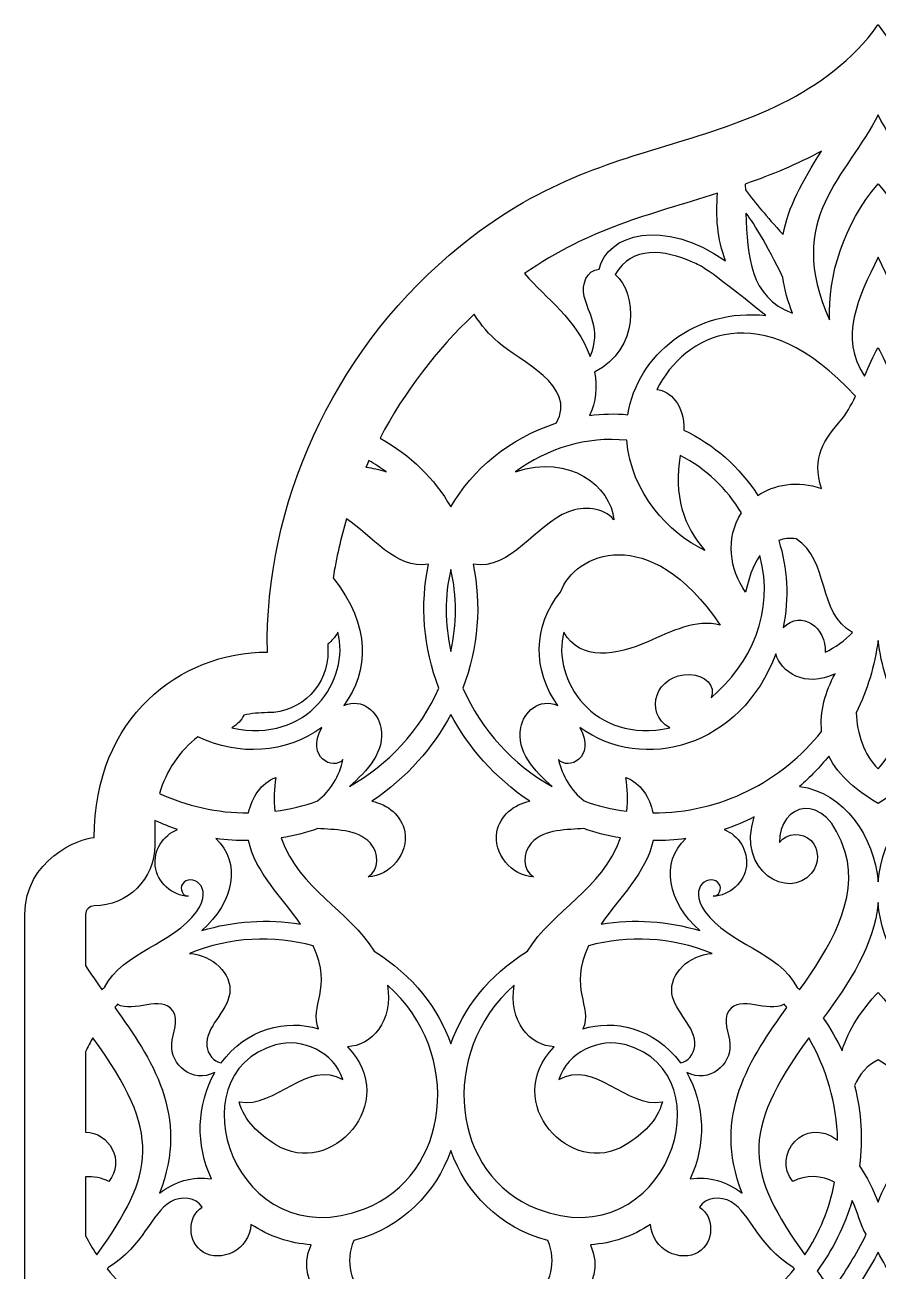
# Model space of a CAD drawing. Header units: millimetres. Extents: x -67 to 67, y -100 to 100.
# Drawn here: x -66.9 to 0.1, y 2.3 to 100.2 of the extents above; entities that cross this region are included whole.
import ezdxf

# ---------------------------------------------------------------- set-up
doc = ezdxf.new("R2010")
doc.units = ezdxf.units.MM
doc.header["$MEASUREMENT"] = 0
doc.layers.add('layer 1', color=7, linetype='Continuous')

msp = doc.modelspace()

# ---------------------------------------------------------------- linework, layer by layer
at = {"layer": 'layer 1', "color": 189}
for points, knots in [([(0.1426, 100.1536), (0.1426, 100.1536), (0.1277, 100.1536), (0.1277, 100.1536), (0.1277, 100.1536), (-3.8153, 94.561), (-10.5843, 92.4631), (-16.0013, 90.8121), (-16.0013, 90.8121), (-21.4341, 89.1575), (-27.136, 87.5577), (-33.5413, 82.0611), (-33.5413, 82.0611), (-42.6536, 74.2474), (-48.0683, 62.4434), (-47.8105, 50.8829), (-47.8105, 50.8829), (-54.6826, 50.8829), (-61.4087, 45.7578), (-61.4087, 36.3068), (-61.4087, 36.3068), (-62.5907, 36.3068), (-66.8514, 34.5384), (-66.8514, 30.2638), (-66.8514, 30.2638), (-66.8514, 30.2638), (-66.8514, 29.5006), (-66.8514, 29.5006), (-66.8514, 29.5006), (-66.8514, 29.5006), (-66.8514, 28.6164), (-66.8514, 28.6164), (-66.8514, 28.6164), (-66.8514, 28.6164), (-66.8514, 27.6152), (-66.8514, 27.6152), (-66.8514, 27.6152), (-66.8514, 27.6152), (-66.8514, 26.5008), (-66.8514, 26.5008), (-66.8514, 26.5008), (-66.8514, 26.5008), (-66.8514, 25.2771), (-66.8514, 25.2771), (-66.8514, 25.2771), (-66.8514, 25.2771), (-66.8514, 23.948), (-66.8514, 23.948), (-66.8514, 23.948), (-66.8514, 23.948), (-66.8514, 22.5174), (-66.8514, 22.5174), (-66.8514, 22.5174), (-66.8514, 22.5174), (-66.8514, 20.9893), (-66.8514, 20.9893), (-66.8514, 20.9893), (-66.8514, 20.9893), (-66.8514, 19.3676), (-66.8514, 19.3676), (-66.8514, 19.3676), (-66.8514, 19.3676), (-66.8514, 17.6561), (-66.8514, 17.6561), (-66.8514, 17.6561), (-66.8514, 17.6561), (-66.8514, 15.8587), (-66.8514, 15.8587), (-66.8514, 15.8587), (-66.8514, 15.8587), (-66.8514, 13.9794), (-66.8514, 13.9794), (-66.8514, 13.9794), (-66.8514, 13.9794), (-66.8514, 12.0221), (-66.8514, 12.0221), (-66.8514, 12.0221), (-66.8514, 12.0221), (-66.8514, 9.9906), (-66.8514, 9.9906), (-66.8514, 9.9906), (-66.8514, 9.9906), (-66.8514, 7.8889), (-66.8514, 7.8889), (-66.8514, 7.8889), (-66.8514, 7.8889), (-66.8514, 5.7208), (-66.8514, 5.7208), (-66.8514, 5.7208), (-66.8514, 5.7208), (-66.8514, 3.4903), (-66.8514, 3.4903), (-66.8514, 3.4903), (-66.8514, 3.4903), (-66.8514, 1.2013), (-66.8514, 1.2013), (-66.8514, 1.2013), (-66.8514, 1.2013), (-66.8514, -3.5366), (-66.8514, -3.5366), (-66.8514, -3.5366), (-66.8514, -3.5366), (-66.8514, -5.9778), (-66.8514, -5.9778), (-66.8514, -5.9778), (-66.8514, -5.9778), (-66.8514, -8.4618), (-66.8514, -8.4618), (-66.8514, -8.4618), (-66.8514, -8.4618), (-66.8514, -10.9849), (-66.8514, -10.9849), (-66.8514, -10.9849), (-66.8514, -10.9849), (-66.8514, -18.749), (-66.8514, -18.749), (-66.8514, -18.749), (-66.8514, -18.749), (-66.8514, -21.3891), (-66.8514, -21.3891), (-66.8514, -21.3891), (-66.8514, -21.3891), (-66.8514, -24.0486), (-66.8514, -24.0486), (-66.8514, -24.0486), (-66.8514, -24.0486), (-66.8514, -26.7237), (-66.8514, -26.7237), (-66.8514, -26.7237), (-66.8514, -26.7237), (-66.8514, -29.4105), (-66.8514, -29.4105), (-66.8514, -29.4105), (-66.8514, -29.4105), (-66.8514, -32.105), (-66.8514, -32.105), (-66.8514, -32.105), (-66.8514, -32.105), (-66.8514, -34.8035), (-66.8514, -34.8035), (-66.8514, -34.8035), (-66.8514, -34.8035), (-66.8514, -37.5019), (-66.8514, -37.5019), (-66.8514, -37.5019), (-66.8514, -37.5019), (-66.8514, -40.1963), (-66.8514, -40.1963), (-66.8514, -40.1963), (-66.8514, -40.1963), (-66.8514, -42.8829), (-66.8514, -42.8829), (-66.8514, -42.8829), (-66.8514, -42.8829), (-66.8514, -45.5578), (-66.8514, -45.5578), (-66.8514, -45.5578), (-66.8514, -45.5578), (-66.8514, -48.217), (-66.8514, -48.217), (-66.8514, -48.217), (-66.8514, -48.217), (-66.8514, -50.8567), (-66.8514, -50.8567), (-66.8514, -50.8567), (-66.8514, -50.8567), (-66.8514, -58.6193), (-66.8514, -58.6193), (-66.8514, -58.6193), (-66.8514, -58.6193), (-66.8514, -61.1418), (-66.8514, -61.1418), (-66.8514, -61.1418), (-66.8514, -61.1418), (-66.8514, -63.6251), (-66.8514, -63.6251), (-66.8514, -63.6251), (-66.8514, -63.6251), (-66.8514, -66.0655), (-66.8514, -66.0655), (-66.8514, -66.0655), (-66.8514, -66.0655), (-66.8514, -70.8017), (-66.8514, -70.8017), (-66.8514, -70.8017), (-66.8514, -70.8017), (-66.8514, -73.0897), (-66.8514, -73.0897), (-66.8514, -73.0897), (-66.8514, -73.0897), (-66.8514, -75.3191), (-66.8514, -75.3191), (-66.8514, -75.3191), (-66.8514, -75.3191), (-66.8514, -77.486), (-66.8514, -77.486), (-66.8514, -77.486), (-66.8514, -77.486), (-66.8514, -79.5866), (-66.8514, -79.5866), (-66.8514, -79.5866), (-66.8514, -79.5866), (-66.8514, -81.6168), (-66.8514, -81.6168), (-66.8514, -81.6168), (-66.8514, -81.6168), (-66.8514, -83.5728), (-66.8514, -83.5728), (-66.8514, -83.5728), (-66.8514, -83.5728), (-66.8514, -85.4508), (-66.8514, -85.4508), (-66.8514, -85.4508), (-66.8514, -85.4508), (-66.8514, -87.2467), (-66.8514, -87.2467), (-66.8514, -87.2467), (-66.8514, -87.2467), (-66.8514, -88.9566), (-66.8514, -88.9566), (-66.8514, -88.9566), (-66.8514, -88.9566), (-66.8514, -90.5768), (-66.8514, -90.5768), (-66.8514, -90.5768), (-66.8514, -90.5768), (-66.8514, -92.1032), (-66.8514, -92.1032), (-66.8514, -92.1032), (-66.8514, -92.1032), (-66.8514, -93.5321), (-66.8514, -93.5321), (-66.8514, -93.5321), (-66.8514, -93.5321), (-66.8514, -94.8593), (-66.8514, -94.8593), (-66.8514, -94.8593), (-66.8514, -94.8593), (-66.8514, -96.0812), (-66.8514, -96.0812), (-66.8514, -96.0812), (-66.8514, -96.0812), (-66.8514, -97.1937), (-66.8514, -97.1937), (-66.8514, -97.1937), (-66.8514, -97.1937), (-66.8514, -98.1929), (-66.8514, -98.1929), (-66.8514, -98.1929), (-66.8514, -98.1929), (-66.8514, -99.075), (-66.8514, -99.075), (-66.8514, -99.075), (-66.8514, -99.075), (-66.8514, -99.8361), (-66.8514, -99.8361), (-66.8514, -99.8361), (-63.454, -99.8361), (63.7402, -99.8361), (67.1209, -99.8361), (67.1209, -99.8361), (67.1209, -99.8361), (67.1213, 14.4922), (67.1213, 14.4922), (67.1213, 14.4922), (67.1213, 14.4922), (67.1213, 16.4454), (67.1213, 16.4454), (67.1213, 16.4454), (67.1213, 16.4454), (67.1213, 18.2929), (67.1213, 18.2929), (67.1213, 18.2929), (67.1213, 18.2929), (67.1213, 20.0292), (67.1213, 20.0292), (67.1213, 20.0292), (67.1213, 20.0292), (67.1213, 21.649), (67.1213, 21.649), (67.1213, 21.649), (67.1213, 21.649), (67.1213, 23.147), (67.1213, 23.147), (67.1213, 23.147), (67.1213, 23.147), (67.1213, 24.5178), (67.1213, 24.5178), (67.1213, 24.5178), (67.1213, 24.5178), (67.1213, 25.7561), (67.1213, 25.7561), (67.1213, 25.7561), (67.1213, 25.7561), (67.1213, 26.8565), (67.1213, 26.8565), (67.1213, 26.8565), (67.1213, 26.8565), (67.1213, 27.8137), (67.1213, 27.8137), (67.1213, 27.8137), (67.1213, 27.8137), (67.1213, 28.6222), (67.1213, 28.6222), (67.1213, 28.6222), (67.1213, 28.6222), (67.1213, 29.2769), (67.1213, 29.2769), (67.1213, 29.2769), (67.1213, 29.2769), (67.1213, 29.7723), (67.1213, 29.7723), (67.1213, 29.7723), (67.1213, 29.7723), (67.1213, 30.103), (67.1213, 30.103), (67.1213, 30.103), (67.1213, 30.103), (67.1213, 30.2638), (67.1213, 30.2638), (67.1213, 30.2638), (67.1213, 34.4851), (63.2629, 36.3157), (61.6786, 36.3157), (61.6786, 36.3157), (61.6786, 45.7327), (54.955, 50.8829), (48.0801, 50.8829), (48.0801, 50.8829), (48.3648, 64.3305), (41.0912, 77.6333), (29.9085, 85.005), (29.9085, 85.005), (19.1884, 92.0728), (6.7563, 90.7716), (0.1426, 100.1536)], [0, 0, 0, 0, 0.0117647, 0.0117647, 0.0117647, 0.0117647, 0.0235294, 0.0235294, 0.0235294, 0.0235294, 0.0352941, 0.0352941, 0.0352941, 0.0352941, 0.0470588, 0.0470588, 0.0470588, 0.0470588, 0.0588235, 0.0588235, 0.0588235, 0.0588235, 0.0705882, 0.0705882, 0.0705882, 0.0705882, 0.0823529, 0.0823529, 0.0823529, 0.0823529, 0.0941176, 0.0941176, 0.0941176, 0.0941176, 0.1058824, 0.1058824, 0.1058824, 0.1058824, 0.1176471, 0.1176471, 0.1176471, 0.1176471, 0.1294118, 0.1294118, 0.1294118, 0.1294118, 0.1411765, 0.1411765, 0.1411765, 0.1411765, 0.1529412, 0.1529412, 0.1529412, 0.1529412, 0.1647059, 0.1647059, 0.1647059, 0.1647059, 0.1764706, 0.1764706, 0.1764706, 0.1764706, 0.1882353, 0.1882353, 0.1882353, 0.1882353, 0.2, 0.2, 0.2, 0.2, 0.2117647, 0.2117647, 0.2117647, 0.2117647, 0.2235294, 0.2235294, 0.2235294, 0.2235294, 0.2352941, 0.2352941, 0.2352941, 0.2352941, 0.2470588, 0.2470588, 0.2470588, 0.2470588, 0.2588235, 0.2588235, 0.2588235, 0.2588235, 0.2705882, 0.2705882, 0.2705882, 0.2705882, 0.2823529, 0.2823529, 0.2823529, 0.2823529, 0.2941176, 0.2941176, 0.2941176, 0.2941176, 0.3058824, 0.3058824, 0.3058824, 0.3058824, 0.3176471, 0.3176471, 0.3176471, 0.3176471, 0.3294118, 0.3294118, 0.3294118, 0.3294118, 0.3411765, 0.3411765, 0.3411765, 0.3411765, 0.3529412, 0.3529412, 0.3529412, 0.3529412, 0.3647059, 0.3647059, 0.3647059, 0.3647059, 0.3764706, 0.3764706, 0.3764706, 0.3764706, 0.3882353, 0.3882353, 0.3882353, 0.3882353, 0.4, 0.4, 0.4, 0.4, 0.4117647, 0.4117647, 0.4117647, 0.4117647, 0.4235294, 0.4235294, 0.4235294, 0.4235294, 0.4352941, 0.4352941, 0.4352941, 0.4352941, 0.4470588, 0.4470588, 0.4470588, 0.4470588, 0.4588235, 0.4588235, 0.4588235, 0.4588235, 0.4705882, 0.4705882, 0.4705882, 0.4705882, 0.4823529, 0.4823529, 0.4823529, 0.4823529, 0.4941176, 0.4941176, 0.4941176, 0.4941176, 0.5058824, 0.5058824, 0.5058824, 0.5058824, 0.5176471, 0.5176471, 0.5176471, 0.5176471, 0.5294118, 0.5294118, 0.5294118, 0.5294118, 0.5411765, 0.5411765, 0.5411765, 0.5411765, 0.5529412, 0.5529412, 0.5529412, 0.5529412, 0.5647059, 0.5647059, 0.5647059, 0.5647059, 0.5764706, 0.5764706, 0.5764706, 0.5764706, 0.5882353, 0.5882353, 0.5882353, 0.5882353, 0.6, 0.6, 0.6, 0.6, 0.6117647, 0.6117647, 0.6117647, 0.6117647, 0.6235294, 0.6235294, 0.6235294, 0.6235294, 0.6352941, 0.6352941, 0.6352941, 0.6352941, 0.6470588, 0.6470588, 0.6470588, 0.6470588, 0.6588235, 0.6588235, 0.6588235, 0.6588235, 0.6705882, 0.6705882, 0.6705882, 0.6705882, 0.6823529, 0.6823529, 0.6823529, 0.6823529, 0.6941176, 0.6941176, 0.6941176, 0.6941176, 0.7058824, 0.7058824, 0.7058824, 0.7058824, 0.7176471, 0.7176471, 0.7176471, 0.7176471, 0.7294118, 0.7294118, 0.7294118, 0.7294118, 0.7411765, 0.7411765, 0.7411765, 0.7411765, 0.7529412, 0.7529412, 0.7529412, 0.7529412, 0.7647059, 0.7647059, 0.7647059, 0.7647059, 0.7764706, 0.7764706, 0.7764706, 0.7764706, 0.7882353, 0.7882353, 0.7882353, 0.7882353, 0.8, 0.8, 0.8, 0.8, 0.8117647, 0.8117647, 0.8117647, 0.8117647, 0.8235294, 0.8235294, 0.8235294, 0.8235294, 0.8352941, 0.8352941, 0.8352941, 0.8352941, 0.8470588, 0.8470588, 0.8470588, 0.8470588, 0.8588235, 0.8588235, 0.8588235, 0.8588235, 0.8705882, 0.8705882, 0.8705882, 0.8705882, 0.8823529, 0.8823529, 0.8823529, 0.8823529, 0.8941176, 0.8941176, 0.8941176, 0.8941176, 0.9058824, 0.9058824, 0.9058824, 0.9058824, 0.9176471, 0.9176471, 0.9176471, 0.9176471, 0.9294118, 0.9294118, 0.9294118, 0.9294118, 0.9411765, 0.9411765, 0.9411765, 0.9411765, 0.9529412, 0.9529412, 0.9529412, 0.9529412, 0.9647059, 0.9647059, 0.9647059, 0.9647059, 0.9764706, 0.9764706, 0.9764706, 0.9764706, 1, 1, 1, 1]), ([(0.1443, 93.1027), (2.5075, 88.289), (7.5939, 84.9676), (3.9522, 76.9885), (3.9522, 76.9885), (4.0996, 80.4295), (2.8631, 84.4667), (0.1443, 87.6639), (0.1443, 87.6639), (-2.5742, 84.4667), (-3.8111, 80.4295), (-3.6636, 76.9885), (-3.6636, 76.9885), (-7.305, 84.9676), (-2.2186, 88.289), (0.1443, 93.1027)], [0, 0, 0, 0, 0.2, 0.2, 0.2, 0.2, 0.4, 0.4, 0.4, 0.4, 0.6, 0.6, 0.6, 0.6, 1, 1, 1, 1]), ([(-4.3067, 90.2363), (-5.7789, 87.8568), (-6.9455, 85.8231), (-7.3029, 83.6803), (-7.3029, 83.6803), (-8.7175, 85.2396), (-9.3846, 86.0242), (-10.2771, 87.2099), (-10.2771, 87.2099), (-10.2789, 87.3591), (-10.28, 87.5069), (-10.2814, 87.6554), (-10.2814, 87.6554), (-8.1894, 88.3867), (-6.2234, 89.1879), (-4.3067, 90.2363)], [0, 0, 0, 0, 0.2, 0.2, 0.2, 0.2, 0.4, 0.4, 0.4, 0.4, 0.6, 0.6, 0.6, 0.6, 1, 1, 1, 1]), ([(-12.4636, 86.9297), (-12.5988, 85.1133), (-12.5025, 83.3607), (-11.8322, 81.6208), (-11.8322, 81.6208), (-16.7051, 85.041), (-21.1674, 83.7156), (-21.7541, 80.9569), (-21.7541, 80.9569), (-22.7782, 80.8623), (-23.1415, 79.811), (-22.9256, 78.8144), (-22.9256, 78.8144), (-22.6554, 77.566), (-21.5336, 76.2744), (-22.4712, 74.1109), (-22.4712, 74.1109), (-23.5804, 77.1148), (-25.8854, 78.6211), (-27.6253, 80.6143), (-27.6253, 80.6143), (-22.4522, 84.2014), (-17.8933, 85.2043), (-12.4636, 86.9297)], [0, 0, 0, 0, 0.1428571, 0.1428571, 0.1428571, 0.1428571, 0.2857143, 0.2857143, 0.2857143, 0.2857143, 0.4285714, 0.4285714, 0.4285714, 0.4285714, 0.5714286, 0.5714286, 0.5714286, 0.5714286, 0.7142857, 0.7142857, 0.7142857, 0.7142857, 1, 1, 1, 1]), ([(-10.2348, 85.3599), (-9.9014, 85.0304), (-8.5012, 82.7821), (-7.33, 80.324), (-7.33, 80.324), (-7.1932, 79.357), (-6.9346, 78.4056), (-6.5673, 77.5), (-6.5673, 77.5), (-9.954, 78.7732), (-10.1007, 81.9573), (-10.2348, 85.3599)], [0, 0, 0, 0, 0.25, 0.25, 0.25, 0.25, 0.5, 0.5, 0.5, 0.5, 1, 1, 1, 1]), ([(-22.1259, 72.885), (-18.5575, 74.634), (-18.7685, 79.1221), (-20.4957, 80.5455), (-20.4957, 80.5455), (-19.1957, 82.8153), (-16.6307, 82.5116), (-14.4166, 81.5111), (-14.4166, 81.5111), (-13.704, 81.1893), (-13.5798, 81.2804), (-8.6681, 77.3194), (-8.6681, 77.3194), (-14.1358, 77.9685), (-18.7692, 74.2357), (-19.5054, 69.5325), (-19.5054, 69.5325), (-20.5147, 69.6281), (-21.523, 69.6055), (-22.5157, 69.4764), (-22.5157, 69.4764), (-21.9841, 70.5319), (-21.9001, 71.7123), (-22.1259, 72.885)], [0, 0, 0, 0, 0.1428571, 0.1428571, 0.1428571, 0.1428571, 0.2857143, 0.2857143, 0.2857143, 0.2857143, 0.4285714, 0.4285714, 0.4285714, 0.4285714, 0.5714286, 0.5714286, 0.5714286, 0.5714286, 0.7142857, 0.7142857, 0.7142857, 0.7142857, 1, 1, 1, 1]), ([(1.2192, 72.5502), (0.8601, 73.3626), (0.5038, 74.1641), (0.1517, 74.7945), (0.1517, 74.7945), (0.1496, 74.7914), (0.1467, 74.7885), (0.1443, 74.7854), (0.1443, 74.7854), (0.1418, 74.7885), (0.1393, 74.7914), (0.1369, 74.7945), (0.1369, 74.7945), (-0.2149, 74.1641), (-0.5715, 73.3626), (-0.9303, 72.5502), (-0.9303, 72.5502), (-2.9351, 75.6426), (-1.4087, 78.6934), (0.1443, 81.9087), (0.1443, 81.9087), (1.6972, 78.6934), (3.2237, 75.6426), (1.2192, 72.5502)], [0, 0, 0, 0, 0.1428571, 0.1428571, 0.1428571, 0.1428571, 0.2857143, 0.2857143, 0.2857143, 0.2857143, 0.4285714, 0.4285714, 0.4285714, 0.4285714, 0.5714286, 0.5714286, 0.5714286, 0.5714286, 0.7142857, 0.7142857, 0.7142857, 0.7142857, 1, 1, 1, 1]), ([(-1.6355, 70.9884), (-1.9911, 70.2402), (-2.3474, 69.583), (-2.7019, 69.1699), (-2.7019, 69.1699), (-4.0704, 67.5767), (-5.1245, 66.1776), (-4.2926, 63.7385), (-4.2926, 63.7385), (-6.1585, 64.4031), (-8.079, 64.0373), (-9.2922, 63.185), (-9.2922, 63.185), (-10.7255, 65.4163), (-12.7244, 67.1897), (-15.1081, 68.3197), (-15.1081, 68.3197), (-15.0312, 70.2804), (-16.2056, 71.4199), (-17.2304, 71.5084), (-17.2304, 71.5084), (-15.088, 75.7837), (-9.0943, 79.0995), (-1.6355, 70.9884)], [0, 0, 0, 0, 0.1428571, 0.1428571, 0.1428571, 0.1428571, 0.2857143, 0.2857143, 0.2857143, 0.2857143, 0.4285714, 0.4285714, 0.4285714, 0.4285714, 0.5714286, 0.5714286, 0.5714286, 0.5714286, 0.7142857, 0.7142857, 0.7142857, 0.7142857, 1, 1, 1, 1]), ([(-31.5715, 77.4213), (-31.0099, 76.5542), (-30.3629, 75.8077), (-29.7011, 75.2362), (-29.7011, 75.2362), (-27.9799, 73.75), (-23.4936, 71.8362), (-25.098, 68.8912), (-25.098, 68.8912), (-28.8982, 67.6487), (-31.676, 65.2537), (-33.4076, 62.2921), (-33.4076, 62.2921), (-34.6888, 64.4839), (-36.5475, 66.3589), (-38.9675, 67.691), (-38.9675, 67.691), (-37.0575, 71.3179), (-34.5455, 74.6326), (-31.5715, 77.4213)], [0, 0, 0, 0, 0.1666667, 0.1666667, 0.1666667, 0.1666667, 0.3333333, 0.3333333, 0.3333333, 0.3333333, 0.5, 0.5, 0.5, 0.5, 0.6666667, 0.6666667, 0.6666667, 0.6666667, 1, 1, 1, 1]), ([(-31.6603, 57.7829), (-28.6696, 57.2862), (-26.7921, 60.8806), (-24.1706, 61.9048), (-24.1706, 61.9048), (-22.9665, 62.375), (-21.4249, 62.2681), (-20.5962, 61.2761), (-20.5962, 61.2761), (-20.8555, 63.9032), (-24.064, 66.4789), (-28.3207, 65.0498), (-28.3207, 65.0498), (-25.8445, 66.8793), (-22.7612, 67.8427), (-19.5831, 67.5273), (-19.5831, 67.5273), (-19.273, 63.4365), (-16.2938, 60.1818), (-13.4535, 58.8779), (-13.4535, 58.8779), (-15.1222, 60.7219), (-15.9434, 63.2559), (-15.3871, 66.3254), (-15.3871, 66.3254), (-13.3601, 65.3009), (-11.7299, 63.7043), (-10.5844, 61.8194), (-10.5844, 61.8194), (-11.859, 59.8138), (-11.5129, 57.3691), (-10.2581, 55.5971), (-10.2581, 55.5971), (-10.0175, 56.6177), (-9.755, 57.6203), (-9.1461, 58.4609), (-9.1461, 58.4609), (-7.9467, 54.03), (-9.8309, 49.9865), (-12.9741, 47.2818), (-12.9741, 47.2818), (-12.5568, 48.2473), (-13.4465, 49.0827), (-14.6265, 49.1229), (-14.6265, 49.1229), (-17.2766, 49.2129), (-18.342, 46.1084), (-16.2066, 44.94), (-16.2066, 44.94), (-22.2003, 43.6023), (-25.521, 48.7645), (-24.5339, 52.4411), (-24.5339, 52.4411), (-23.2364, 50.1428), (-20.3708, 50.6074), (-17.9338, 51.6936), (-17.9338, 51.6936), (-16.1188, 52.5025), (-14.1704, 53.5009), (-12.2446, 53.0109), (-12.2446, 53.0109), (-17.8604, 61.2701), (-23.7109, 58.6158), (-24.7883, 55.6017), (-24.7883, 55.6017), (-26.9935, 52.9911), (-26.9618, 49.3706), (-25.0098, 46.6866), (-25.0098, 46.6866), (-26.4718, 47.3181), (-27.6906, 46.1599), (-27.9178, 44.9566), (-27.9178, 44.9566), (-28.2744, 43.0657), (-26.8432, 41.5541), (-25.4434, 40.3257), (-25.4434, 40.3257), (-28.5267, 42.0582), (-31.0208, 44.7566), (-32.4641, 48.054), (-32.4641, 48.054), (-31.2441, 51.247), (-30.9841, 54.6435), (-31.6603, 57.7829)], [0, 0, 0, 0, 0.0454545, 0.0454545, 0.0454545, 0.0454545, 0.0909091, 0.0909091, 0.0909091, 0.0909091, 0.1363636, 0.1363636, 0.1363636, 0.1363636, 0.1818182, 0.1818182, 0.1818182, 0.1818182, 0.2272727, 0.2272727, 0.2272727, 0.2272727, 0.2727273, 0.2727273, 0.2727273, 0.2727273, 0.3181818, 0.3181818, 0.3181818, 0.3181818, 0.3636364, 0.3636364, 0.3636364, 0.3636364, 0.4090909, 0.4090909, 0.4090909, 0.4090909, 0.4545455, 0.4545455, 0.4545455, 0.4545455, 0.5, 0.5, 0.5, 0.5, 0.5454545, 0.5454545, 0.5454545, 0.5454545, 0.5909091, 0.5909091, 0.5909091, 0.5909091, 0.6363636, 0.6363636, 0.6363636, 0.6363636, 0.6818182, 0.6818182, 0.6818182, 0.6818182, 0.7272727, 0.7272727, 0.7272727, 0.7272727, 0.7727273, 0.7727273, 0.7727273, 0.7727273, 0.8181818, 0.8181818, 0.8181818, 0.8181818, 0.8636364, 0.8636364, 0.8636364, 0.8636364, 0.9090909, 0.9090909, 0.9090909, 0.9090909, 1, 1, 1, 1]), ([(-39.8409, 65.9229), (-39.3754, 65.659), (-38.9249, 65.3683), (-38.4936, 65.0498), (-38.4936, 65.0498), (-39.0379, 65.2325), (-39.5647, 65.3489), (-40.0706, 65.4089), (-40.0706, 65.4089), (-39.9948, 65.5803), (-39.9193, 65.7521), (-39.8409, 65.9229)], [0, 0, 0, 0, 0.25, 0.25, 0.25, 0.25, 0.5, 0.5, 0.5, 0.5, 1, 1, 1, 1]), ([(-41.5866, 61.3474), (-39.6347, 60.0763), (-37.7351, 57.3543), (-35.1551, 57.7829), (-35.1551, 57.7829), (-35.8313, 54.6428), (-35.5713, 51.2463), (-34.3504, 48.0529), (-34.3504, 48.0529), (-35.8112, 44.7153), (-38.3274, 42.036), (-41.3706, 40.3257), (-41.3706, 40.3257), (-39.9707, 41.5541), (-38.5399, 43.0657), (-38.8965, 44.9566), (-38.8965, 44.9566), (-39.1235, 46.1599), (-40.3425, 47.3181), (-41.8042, 46.6866), (-41.8042, 46.6866), (-39.8277, 49.4051), (-39.6586, 52.9534), (-42.653, 56.714), (-42.653, 56.714), (-42.4047, 58.2785), (-42.0499, 59.8272), (-41.5866, 61.3474)], [0, 0, 0, 0, 0.125, 0.125, 0.125, 0.125, 0.25, 0.25, 0.25, 0.25, 0.375, 0.375, 0.375, 0.375, 0.5, 0.5, 0.5, 0.5, 0.625, 0.625, 0.625, 0.625, 0.75, 0.75, 0.75, 0.75, 1, 1, 1, 1]), ([(-4.0206, 50.8744), (-3.865, 52.7847), (-5.885, 54.2544), (-7.2983, 52.8084), (-7.2983, 52.8084), (-6.8227, 55.1678), (-6.9896, 57.4926), (-7.6496, 59.6498), (-7.6496, 59.6498), (-7.2415, 59.7987), (-6.8118, 59.8544), (-6.2805, 59.7704), (-6.2805, 59.7704), (-3.6629, 58.1085), (-4.6161, 53.9189), (-1.863, 52.4337), (-1.863, 52.4337), (-2.4772, 51.785), (-3.2085, 51.2487), (-4.0206, 50.8744)], [0, 0, 0, 0, 0.1666667, 0.1666667, 0.1666667, 0.1666667, 0.3333333, 0.3333333, 0.3333333, 0.3333333, 0.5, 0.5, 0.5, 0.5, 0.6666667, 0.6666667, 0.6666667, 0.6666667, 1, 1, 1, 1]), ([(-33.4071, 57.3786), (-32.9135, 55.2884), (-32.9259, 53.08), (-33.4071, 50.9298), (-33.4071, 50.9298), (-33.8884, 53.079), (-33.901, 55.2873), (-33.4071, 57.3786)], [0, 0, 0, 0, 0.3333333, 0.3333333, 0.3333333, 0.3333333, 1, 1, 1, 1]), ([(-49.6585, 45.9306), (-49.0622, 46.058), (-48.4441, 46.1264), (-47.8105, 46.1264), (-47.8105, 46.1264), (-45.1419, 46.1264), (-42.9974, 48.3225), (-43.055, 50.9859), (-43.055, 50.9859), (-43.059, 51.163), (-43.0547, 51.3401), (-43.0554, 51.5172), (-43.0554, 51.5172), (-42.7607, 51.7567), (-42.4969, 52.0573), (-42.2803, 52.4411), (-42.2803, 52.4411), (-41.2935, 48.7645), (-44.6141, 43.6023), (-50.6074, 44.94), (-50.6074, 44.94), (-50.1414, 45.1951), (-49.8364, 45.5443), (-49.6585, 45.9306)], [0, 0, 0, 0, 0.1428571, 0.1428571, 0.1428571, 0.1428571, 0.2857143, 0.2857143, 0.2857143, 0.2857143, 0.4285714, 0.4285714, 0.4285714, 0.4285714, 0.5714286, 0.5714286, 0.5714286, 0.5714286, 0.7142857, 0.7142857, 0.7142857, 0.7142857, 1, 1, 1, 1]), ([(-1.5639, 46.1229), (-0.7017, 47.8829), (-0.1125, 49.7971), (0.1443, 51.8023), (0.1443, 51.8023), (0.4011, 49.7971), (0.9906, 47.8829), (1.8524, 46.1229), (1.8524, 46.1229), (1.8104, 44.4994), (1.2432, 42.8198), (0.1443, 41.7128), (0.1443, 41.7128), (-0.9546, 42.8198), (-1.5219, 44.4994), (-1.5639, 46.1229)], [0, 0, 0, 0, 0.2, 0.2, 0.2, 0.2, 0.4, 0.4, 0.4, 0.4, 0.6, 0.6, 0.6, 0.6, 1, 1, 1, 1]), ([(-23.2717, 44.9594), (-18.3039, 41.3487), (-10.6105, 43.4065), (-7.88, 50.7538), (-7.88, 50.7538), (-7.5082, 49.3409), (-5.6004, 48.0258), (-3.2304, 49.1716), (-3.2304, 49.1716), (-3.992, 47.7883), (-4.4411, 46.2174), (-4.2866, 44.6536), (-4.2866, 44.6536), (-7.402, 40.7257), (-12.2322, 38.2351), (-17.5306, 38.2499), (-17.5306, 38.2499), (-17.7895, 39.4931), (-18.4979, 40.5927), (-19.6702, 41.0337), (-19.6702, 41.0337), (-19.5167, 40.1609), (-19.4949, 39.267), (-19.5951, 38.3868), (-19.5951, 38.3868), (-20.7518, 38.5332), (-21.8733, 38.8049), (-22.9457, 39.1876), (-22.9457, 39.1876), (-23.9476, 40.0114), (-24.6846, 41.1621), (-24.9393, 42.4357), (-24.9393, 42.4357), (-24.2175, 41.5763), (-21.9738, 42.5623), (-23.2717, 44.9594)], [0, 0, 0, 0, 0.1, 0.1, 0.1, 0.1, 0.2, 0.2, 0.2, 0.2, 0.3, 0.3, 0.3, 0.3, 0.4, 0.4, 0.4, 0.4, 0.5, 0.5, 0.5, 0.5, 0.6, 0.6, 0.6, 0.6, 0.7, 0.7, 0.7, 0.7, 0.8, 0.8, 0.8, 0.8, 1, 1, 1, 1]), ([(-37.0284, 36.7743), (-37.2567, 38.0108), (-38.3829, 38.9583), (-39.6066, 39.1612), (-39.6066, 39.1612), (-36.8406, 41.0372), (-34.7867, 43.4061), (-33.4075, 45.9888), (-33.4075, 45.9888), (-32.0281, 43.4061), (-29.9738, 41.0372), (-27.2076, 39.1612), (-27.2076, 39.1612), (-28.4311, 38.9583), (-29.5575, 38.0108), (-29.7857, 36.7743), (-29.7857, 36.7743), (-30.099, 35.0778), (-28.642, 33.2797), (-26.9177, 33.2341), (-26.9177, 33.2341), (-27.8074, 33.7287), (-27.7823, 35.1324), (-27.0926, 35.8807), (-27.0926, 35.8807), (-26.0519, 37.0096), (-24.2119, 36.92), (-22.9648, 37.0223), (-22.9648, 37.0223), (-22.0313, 36.6984), (-21.0686, 36.449), (-20.0805, 36.2885), (-20.0805, 36.2885), (-21.536, 32.1896), (-25.4071, 30.6437), (-27.3837, 27.3787), (-27.3837, 27.3787), (-30.4782, 25.4734), (-32.4396, 22.8709), (-33.4071, 20.0985), (-33.4071, 20.0985), (-34.3746, 22.8709), (-36.3358, 25.4734), (-39.4304, 27.3787), (-39.4304, 27.3787), (-41.4072, 30.6437), (-45.2783, 32.1896), (-46.7338, 36.2885), (-46.7338, 36.2885), (-45.7458, 36.449), (-44.7827, 36.6984), (-43.8496, 37.0223), (-43.8496, 37.0223), (-42.6023, 36.92), (-40.7624, 37.0096), (-39.7218, 35.8807), (-39.7218, 35.8807), (-39.0318, 35.1324), (-39.0072, 33.7287), (-39.8967, 33.2341), (-39.8967, 33.2341), (-38.1719, 33.2797), (-36.7154, 35.0778), (-37.0284, 36.7743)], [0, 0, 0, 0, 0.0588235, 0.0588235, 0.0588235, 0.0588235, 0.1176471, 0.1176471, 0.1176471, 0.1176471, 0.1764706, 0.1764706, 0.1764706, 0.1764706, 0.2352941, 0.2352941, 0.2352941, 0.2352941, 0.2941176, 0.2941176, 0.2941176, 0.2941176, 0.3529412, 0.3529412, 0.3529412, 0.3529412, 0.4117647, 0.4117647, 0.4117647, 0.4117647, 0.4705882, 0.4705882, 0.4705882, 0.4705882, 0.5294118, 0.5294118, 0.5294118, 0.5294118, 0.5882353, 0.5882353, 0.5882353, 0.5882353, 0.6470588, 0.6470588, 0.6470588, 0.6470588, 0.7058824, 0.7058824, 0.7058824, 0.7058824, 0.7647059, 0.7647059, 0.7647059, 0.7647059, 0.8235294, 0.8235294, 0.8235294, 0.8235294, 0.8823529, 0.8823529, 0.8823529, 0.8823529, 1, 1, 1, 1]), ([(-53.2611, 44.2387), (-50.084, 42.6882), (-46.3717, 42.9031), (-43.5428, 44.9594), (-43.5428, 44.9594), (-44.8403, 42.5623), (-42.5968, 41.5763), (-41.875, 42.4357), (-41.875, 42.4357), (-42.1299, 41.1621), (-42.8665, 40.0114), (-43.8686, 39.1876), (-43.8686, 39.1876), (-44.9407, 38.8049), (-46.0622, 38.5332), (-47.219, 38.3868), (-47.219, 38.3868), (-47.3195, 39.267), (-47.2976, 40.1609), (-47.1441, 41.0337), (-47.1441, 41.0337), (-48.3166, 40.5927), (-49.0246, 39.4931), (-49.2838, 38.2499), (-49.2838, 38.2499), (-51.7666, 38.2429), (-54.1437, 38.7922), (-56.2926, 39.7754), (-56.2926, 39.7754), (-55.7667, 41.5629), (-54.691, 43.1155), (-53.2611, 44.2387)], [0, 0, 0, 0, 0.1111111, 0.1111111, 0.1111111, 0.1111111, 0.2222222, 0.2222222, 0.2222222, 0.2222222, 0.3333333, 0.3333333, 0.3333333, 0.3333333, 0.4444444, 0.4444444, 0.4444444, 0.4444444, 0.5555556, 0.5555556, 0.5555556, 0.5555556, 0.6666667, 0.6666667, 0.6666667, 0.6666667, 0.7777778, 0.7777778, 0.7777778, 0.7777778, 1, 1, 1, 1]), ([(0.1443, 38.9901), (1.7367, 39.9602), (3.2286, 41.1141), (4.0217, 42.7119), (4.0217, 42.7119), (4.7127, 41.85), (5.48, 41.0535), (6.3126, 40.3327), (6.3126, 40.3327), (2.7816, 39.8537), (0.4427, 36.3675), (0.1443, 32.8285), (0.1443, 32.8285), (-0.1542, 36.3675), (-2.4931, 39.8537), (-6.024, 40.3327), (-6.024, 40.3327), (-5.1911, 41.0535), (-4.4242, 41.85), (-3.7328, 42.7119), (-3.7328, 42.7119), (-2.9401, 41.1141), (-1.4482, 39.9602), (0.1443, 38.9901)], [0, 0, 0, 0, 0.1428571, 0.1428571, 0.1428571, 0.1428571, 0.2857143, 0.2857143, 0.2857143, 0.2857143, 0.4285714, 0.4285714, 0.4285714, 0.4285714, 0.5714286, 0.5714286, 0.5714286, 0.5714286, 0.7142857, 0.7142857, 0.7142857, 0.7142857, 1, 1, 1, 1]), ([(-10.1946, 34.0748), (-10.0464, 35.2736), (-10.8169, 36.515), (-11.9391, 36.9454), (-11.9391, 36.9454), (-11.1242, 37.2177), (-10.3357, 37.5497), (-9.5776, 37.936), (-9.5776, 37.936), (-11.0007, 33.6727), (-6.8718, 31.3574), (-5.0758, 33.5068), (-5.0758, 33.5068), (-4.4718, 34.2297), (-4.4559, 35.4118), (-5.1171, 36.0825), (-5.1171, 36.0825), (-5.7782, 36.7528), (-7.0531, 36.702), (-7.5844, 35.9244), (-7.5844, 35.9244), (-7.723, 38.8793), (-3.9885, 40.3433), (-2.4338, 35.1624), (-2.4338, 35.1624), (-1.3152, 31.4332), (-3.755, 27.5237), (-6.0159, 24.3533), (-6.0159, 24.3533), (-6.0777, 24.4154), (-6.1422, 24.4747), (-6.2047, 24.5357), (-6.2047, 24.5357), (-7.699, 27.3763), (-11.5792, 27.9397), (-13.432, 30.4825), (-13.432, 30.4825), (-14.9116, 32.5138), (-12.9233, 33.5813), (-12.3282, 32.6651), (-12.3282, 32.6651), (-12.0897, 32.2982), (-12.3578, 31.6964), (-12.7953, 31.6985), (-12.7953, 31.6985), (-11.5175, 31.7405), (-10.3516, 32.8062), (-10.1946, 34.0748)], [0, 0, 0, 0, 0.0769231, 0.0769231, 0.0769231, 0.0769231, 0.1538462, 0.1538462, 0.1538462, 0.1538462, 0.2307692, 0.2307692, 0.2307692, 0.2307692, 0.3076923, 0.3076923, 0.3076923, 0.3076923, 0.3846154, 0.3846154, 0.3846154, 0.3846154, 0.4615385, 0.4615385, 0.4615385, 0.4615385, 0.5384615, 0.5384615, 0.5384615, 0.5384615, 0.6153846, 0.6153846, 0.6153846, 0.6153846, 0.6923077, 0.6923077, 0.6923077, 0.6923077, 0.7692308, 0.7692308, 0.7692308, 0.7692308, 0.8461538, 0.8461538, 0.8461538, 0.8461538, 1, 1, 1, 1]), ([(-62.0948, 30.2638), (-62.0948, 30.6419), (-61.7871, 30.9499), (-61.4087, 30.9499), (-61.4087, 30.9499), (-58.7817, 30.9499), (-56.6521, 33.0793), (-56.6521, 35.7064), (-56.6521, 35.7064), (-56.6521, 37.3108), (-56.6574, 37.3087), (-56.6428, 37.6605), (-56.6428, 37.6605), (-56.0674, 37.3941), (-55.4813, 37.1479), (-54.8754, 36.9454), (-54.8754, 36.9454), (-55.9974, 36.515), (-56.7679, 35.2736), (-56.6196, 34.0748), (-56.6196, 34.0748), (-56.4629, 32.8062), (-55.2966, 31.7405), (-54.019, 31.6985), (-54.019, 31.6985), (-54.4564, 31.6964), (-54.7245, 32.2982), (-54.4863, 32.6651), (-54.4863, 32.6651), (-53.8907, 33.5813), (-51.9026, 32.5138), (-53.3825, 30.4825), (-53.3825, 30.4825), (-55.2348, 27.9397), (-59.1149, 27.3763), (-60.6097, 24.5357), (-60.6097, 24.5357), (-60.6721, 24.4747), (-60.7365, 24.4154), (-60.7981, 24.3533), (-60.7981, 24.3533), (-61.2327, 24.9629), (-61.6736, 25.6), (-62.0948, 26.2576), (-62.0948, 26.2576), (-62.0948, 26.2576), (-62.0948, 30.2638), (-62.0948, 30.2638)], [0, 0, 0, 0, 0.0769231, 0.0769231, 0.0769231, 0.0769231, 0.1538462, 0.1538462, 0.1538462, 0.1538462, 0.2307692, 0.2307692, 0.2307692, 0.2307692, 0.3076923, 0.3076923, 0.3076923, 0.3076923, 0.3846154, 0.3846154, 0.3846154, 0.3846154, 0.4615385, 0.4615385, 0.4615385, 0.4615385, 0.5384615, 0.5384615, 0.5384615, 0.5384615, 0.6153846, 0.6153846, 0.6153846, 0.6153846, 0.6923077, 0.6923077, 0.6923077, 0.6923077, 0.7692308, 0.7692308, 0.7692308, 0.7692308, 0.8461538, 0.8461538, 0.8461538, 0.8461538, 1, 1, 1, 1]), ([(-51.8647, 36.2373), (-51.0232, 36.1188), (-50.1636, 36.0617), (-49.2887, 36.0719), (-49.2887, 36.0719), (-48.779, 33.6003), (-46.5722, 31.5108), (-45.2079, 29.5229), (-45.2079, 29.5229), (-47.8028, 29.9491), (-50.4547, 29.7459), (-52.9533, 29.0118), (-52.9533, 29.0118), (-50.469, 31.1856), (-49.8288, 34.4025), (-51.8647, 36.2373)], [0, 0, 0, 0, 0.2, 0.2, 0.2, 0.2, 0.4, 0.4, 0.4, 0.4, 0.6, 0.6, 0.6, 0.6, 1, 1, 1, 1]), ([(-17.5253, 36.0719), (-16.6504, 36.0617), (-15.7907, 36.1188), (-14.9497, 36.2373), (-14.9497, 36.2373), (-16.9856, 34.4025), (-16.3453, 31.1856), (-13.8607, 29.0118), (-13.8607, 29.0118), (-16.3594, 29.7459), (-19.0116, 29.9491), (-21.6062, 29.5229), (-21.6062, 29.5229), (-20.242, 31.5108), (-18.0351, 33.6003), (-17.5253, 36.0719)], [0, 0, 0, 0, 0.2, 0.2, 0.2, 0.2, 0.4, 0.4, 0.4, 0.4, 0.6, 0.6, 0.6, 0.6, 1, 1, 1, 1]), ([(0.1443, 24.148), (-1.0767, 22.8071), (-2.1978, 21.3046), (-2.6836, 19.558), (-2.6836, 19.558), (-3.1027, 20.4671), (-3.599, 21.3279), (-4.1646, 22.134), (-4.1646, 22.134), (-2.1375, 24.8726), (-0.1376, 27.8409), (0.1443, 31.2163), (0.1443, 31.2163), (0.4265, 27.8409), (2.426, 24.8726), (4.4531, 22.134), (4.4531, 22.134), (3.8876, 21.3279), (3.3916, 20.4671), (2.9725, 19.558), (2.9725, 19.558), (2.4864, 21.3046), (1.3656, 22.8071), (0.1443, 24.148)], [0, 0, 0, 0, 0.1428571, 0.1428571, 0.1428571, 0.1428571, 0.2857143, 0.2857143, 0.2857143, 0.2857143, 0.4285714, 0.4285714, 0.4285714, 0.4285714, 0.5714286, 0.5714286, 0.5714286, 0.5714286, 0.7142857, 0.7142857, 0.7142857, 0.7142857, 1, 1, 1, 1]), ([(-44.2133, 27.8063), (-42.6315, 24.3897), (-44.5478, 23.0974), (-43.787, 21.2806), (-43.787, 21.2806), (-46.2944, 22.0888), (-49.4599, 21.3113), (-51.4397, 18.6193), (-51.4397, 18.6193), (-52.0149, 18.7025), (-52.5161, 19.3058), (-52.5643, 19.9235), (-52.5643, 19.9235), (-52.6867, 21.4965), (-50.9765, 22.558), (-50.7715, 24.0771), (-50.7715, 24.0771), (-50.5599, 25.6441), (-52.1188, 27.0859), (-53.9213, 27.2087), (-53.9213, 27.2087), (-50.691, 28.5253), (-47.3621, 28.653), (-44.2133, 27.8063)], [0, 0, 0, 0, 0.1428571, 0.1428571, 0.1428571, 0.1428571, 0.2857143, 0.2857143, 0.2857143, 0.2857143, 0.4285714, 0.4285714, 0.4285714, 0.4285714, 0.5714286, 0.5714286, 0.5714286, 0.5714286, 0.7142857, 0.7142857, 0.7142857, 0.7142857, 1, 1, 1, 1]), ([(-23.0272, 21.2806), (-22.2663, 23.0974), (-24.1826, 24.3897), (-22.6011, 27.8063), (-22.6011, 27.8063), (-19.4522, 28.653), (-16.123, 28.5253), (-12.893, 27.2087), (-12.893, 27.2087), (-14.6953, 27.0859), (-16.2542, 25.6441), (-16.0426, 24.0771), (-16.0426, 24.0771), (-15.8376, 22.558), (-14.1277, 21.4965), (-14.2501, 19.9235), (-14.2501, 19.9235), (-14.2981, 19.3058), (-14.7994, 18.7025), (-15.3748, 18.6193), (-15.3748, 18.6193), (-17.4357, 21.4217), (-20.6583, 22.044), (-23.0272, 21.2806)], [0, 0, 0, 0, 0.1428571, 0.1428571, 0.1428571, 0.1428571, 0.2857143, 0.2857143, 0.2857143, 0.2857143, 0.4285714, 0.4285714, 0.4285714, 0.4285714, 0.5714286, 0.5714286, 0.5714286, 0.5714286, 0.7142857, 0.7142857, 0.7142857, 0.7142857, 1, 1, 1, 1]), ([(-47.1354, 12.1786), (-42.8639, 9.4919), (-37.2718, 15.4721), (-41.5282, 19.8872), (-41.5282, 19.8872), (-39.6375, 19.9143), (-37.8894, 21.9319), (-38.3857, 24.7216), (-38.3857, 24.7216), (-32.345, 19.3573), (-33.4573, 9.7723), (-40.184, 7.1498), (-40.184, 7.1498), (-50.3053, 3.2036), (-55.2796, 17.7356), (-47.166, 20.0265), (-47.166, 20.0265), (-45.0616, 20.6206), (-42.5464, 19.443), (-41.896, 17.302), (-41.896, 17.302), (-44.66, 18.9735), (-47.141, 15.0086), (-50.0264, 15.548), (-50.0264, 15.548), (-49.5989, 14.0303), (-48.5177, 13.0471), (-47.1354, 12.1786)], [0, 0, 0, 0, 0.125, 0.125, 0.125, 0.125, 0.25, 0.25, 0.25, 0.25, 0.375, 0.375, 0.375, 0.375, 0.5, 0.5, 0.5, 0.5, 0.625, 0.625, 0.625, 0.625, 0.75, 0.75, 0.75, 0.75, 1, 1, 1, 1]), ([(-25.2861, 19.8872), (-29.5423, 15.4721), (-23.9504, 9.4919), (-19.6787, 12.1786), (-19.6787, 12.1786), (-18.2975, 13.0464), (-17.2152, 14.0307), (-16.788, 15.548), (-16.788, 15.548), (-19.6734, 15.0086), (-22.1545, 18.9735), (-24.9185, 17.302), (-24.9185, 17.302), (-24.2679, 19.443), (-21.7526, 20.6206), (-19.6483, 20.0265), (-19.6483, 20.0265), (-11.5344, 17.7356), (-16.509, 3.2036), (-26.6301, 7.1498), (-26.6301, 7.1498), (-33.3569, 9.7723), (-34.4693, 19.3573), (-28.4286, 24.7216), (-28.4286, 24.7216), (-28.9246, 21.9319), (-27.1766, 19.9143), (-25.2861, 19.8872)], [0, 0, 0, 0, 0.125, 0.125, 0.125, 0.125, 0.25, 0.25, 0.25, 0.25, 0.375, 0.375, 0.375, 0.375, 0.5, 0.5, 0.5, 0.5, 0.625, 0.625, 0.625, 0.625, 0.75, 0.75, 0.75, 0.75, 1, 1, 1, 1]), ([(-59.8044, 22.9729), (-59.7319, 23.0569), (-59.6582, 23.1398), (-59.5838, 23.2223), (-59.5838, 23.2223), (-58.3048, 22.4772), (-56.1333, 24.0157), (-55.229, 22.7051), (-55.229, 22.7051), (-54.7179, 21.9643), (-55.2673, 20.979), (-55.326, 20.0805), (-55.326, 20.0805), (-55.4315, 18.4651), (-53.7275, 16.9654), (-51.9326, 17.8604), (-51.9326, 17.8604), (-53.3809, 15.3451), (-53.4551, 12.1366), (-52.2031, 9.5056), (-52.2031, 9.5056), (-53.701, 9.7494), (-55.0934, 9.2738), (-56.294, 8.3665), (-56.294, 8.3665), (-53.863, 14.4727), (-56.9339, 18.9978), (-59.8044, 22.9729)], [0, 0, 0, 0, 0.125, 0.125, 0.125, 0.125, 0.25, 0.25, 0.25, 0.25, 0.375, 0.375, 0.375, 0.375, 0.5, 0.5, 0.5, 0.5, 0.625, 0.625, 0.625, 0.625, 0.75, 0.75, 0.75, 0.75, 1, 1, 1, 1]), ([(-10.5202, 8.3665), (-11.7211, 9.2738), (-13.1131, 9.7494), (-14.6114, 9.5056), (-14.6114, 9.5056), (-13.3594, 12.1366), (-13.4334, 15.3451), (-14.8819, 17.8604), (-14.8819, 17.8604), (-13.0867, 16.9654), (-11.3827, 18.4655), (-11.4882, 20.0805), (-11.4882, 20.0805), (-11.5471, 20.979), (-12.0964, 21.9643), (-11.5852, 22.7051), (-11.5852, 22.7051), (-10.6807, 24.0157), (-8.5094, 22.4772), (-7.2305, 23.2223), (-7.2305, 23.2223), (-7.1561, 23.1398), (-7.0824, 23.0569), (-7.0097, 22.9729), (-7.0097, 22.9729), (-9.8803, 18.9978), (-12.9512, 14.4727), (-10.5202, 8.3665)], [0, 0, 0, 0, 0.125, 0.125, 0.125, 0.125, 0.25, 0.25, 0.25, 0.25, 0.375, 0.375, 0.375, 0.375, 0.5, 0.5, 0.5, 0.5, 0.625, 0.625, 0.625, 0.625, 0.75, 0.75, 0.75, 0.75, 1, 1, 1, 1]), ([(-62.0948, 9.6644), (-61.4647, 9.712), (-60.8255, 9.5991), (-60.2711, 9.2897), (-60.2711, 9.2897), (-58.9482, 10.9135), (-60.2412, 13.1653), (-62.0948, 13.171), (-62.0948, 13.171), (-62.0948, 13.171), (-62.0948, 19.4885), (-62.0948, 19.4885), (-62.0948, 19.4885), (-61.9121, 19.8628), (-61.7204, 20.2318), (-61.5104, 20.5902), (-61.5104, 20.5902), (-56.0195, 13.0496), (-56.6462, 9.8863), (-61.2134, 3.5391), (-61.2134, 3.5391), (-61.5354, 4.0174), (-61.8278, 4.517), (-62.0948, 5.0324), (-62.0948, 5.0324), (-62.0948, 5.0324), (-62.0948, 9.6644), (-62.0948, 9.6644)], [0, 0, 0, 0, 0.125, 0.125, 0.125, 0.125, 0.25, 0.25, 0.25, 0.25, 0.375, 0.375, 0.375, 0.375, 0.5, 0.5, 0.5, 0.5, 0.625, 0.625, 0.625, 0.625, 0.75, 0.75, 0.75, 0.75, 1, 1, 1, 1]), ([(-5.304, 20.5902), (-3.9031, 18.2002), (-3.1013, 15.4347), (-3.0293, 12.5504), (-3.0293, 12.5504), (-5.6131, 14.5154), (-8.2465, 11.3806), (-6.543, 9.2897), (-6.543, 9.2897), (-5.5464, 9.8457), (-4.275, 9.7871), (-3.2759, 9.2502), (-3.2759, 9.2502), (-3.6587, 7.1455), (-4.4676, 5.2236), (-5.6007, 3.5391), (-5.6007, 3.5391), (-10.1681, 9.8863), (-10.7947, 13.0496), (-5.304, 20.5902)], [0, 0, 0, 0, 0.1666667, 0.1666667, 0.1666667, 0.1666667, 0.3333333, 0.3333333, 0.3333333, 0.3333333, 0.5, 0.5, 0.5, 0.5, 0.6666667, 0.6666667, 0.6666667, 0.6666667, 1, 1, 1, 1]), ([(1.5998, 10.5371), (1.0128, 9.6354), (0.5228, 8.6713), (0.1443, 7.6641), (0.1443, 7.6641), (-0.2339, 8.6713), (-0.7243, 9.6354), (-1.3113, 10.5371), (-1.3113, 10.5371), (-1.0478, 12.5956), (-1.1596, 14.7225), (-1.7092, 16.8279), (-1.7092, 16.8279), (-1.3342, 17.7518), (-0.6766, 18.4231), (0.1443, 18.8436), (0.1443, 18.8436), (0.9652, 18.4231), (1.6231, 17.7518), (1.9981, 16.8279), (1.9981, 16.8279), (1.4481, 14.7225), (1.3367, 12.5956), (1.5998, 10.5371)], [0, 0, 0, 0, 0.1428571, 0.1428571, 0.1428571, 0.1428571, 0.2857143, 0.2857143, 0.2857143, 0.2857143, 0.4285714, 0.4285714, 0.4285714, 0.4285714, 0.5714286, 0.5714286, 0.5714286, 0.5714286, 0.7142857, 0.7142857, 0.7142857, 0.7142857, 1, 1, 1, 1]), ([(-55.4188, 7.6899), (-54.6108, 8.1675), (-53.3815, 8.0934), (-52.9351, 7.2676), (-52.9351, 7.2676), (-54.1625, 6.5603), (-54.0669, 4.4743), (-52.8548, 3.7412), (-52.8548, 3.7412), (-51.4892, 2.915), (-49.2169, 3.8622), (-49.0992, 5.9299), (-49.0992, 5.9299), (-47.6877, 4.9752), (-46.0549, 4.4369), (-44.3669, 4.3265), (-44.3669, 4.3265), (-45.9197, 0.8389), (-42.1499, -1.433), (-40.0887, 0.1792), (-40.0887, 0.1792), (-41.2102, 1.2115), (-41.7569, 3.0089), (-41.0286, 4.6553), (-41.0286, 4.6553), (-37.2215, 5.6692), (-34.5958, 8.3986), (-33.4071, 11.7196), (-33.4071, 11.7196), (-32.2183, 8.3986), (-29.5928, 5.6692), (-25.7856, 4.6553), (-25.7856, 4.6553), (-25.0571, 3.0089), (-25.6043, 1.2115), (-26.7257, 0.1792), (-26.7257, 0.1792), (-24.6645, -1.433), (-20.8943, 0.8389), (-22.4473, 4.3265), (-22.4473, 4.3265), (-20.7592, 4.4369), (-19.1262, 4.9752), (-17.7151, 5.9299), (-17.7151, 5.9299), (-17.5973, 3.8622), (-15.325, 2.915), (-13.9594, 3.7412), (-13.9594, 3.7412), (-12.7473, 4.4743), (-12.6517, 6.5603), (-13.879, 7.2676), (-13.879, 7.2676), (-13.4327, 8.0934), (-12.2033, 8.1675), (-11.3958, 7.6899), (-11.3958, 7.6899), (-9.827, 6.7624), (-9.3098, 4.2707), (-6.5342, 2.5382), (-6.5342, 2.5382), (-6.4982, 2.4998), (-6.4629, 2.461), (-6.4269, 2.4225), (-6.4269, 2.4225), (-7.6108, 0.9642), (-9.0537, -0.2773), (-10.6775, -1.2559), (-10.6775, -1.2559), (-17.4717, 1.517), (-21.8098, -1.5466), (-26.4421, -1.9939), (-26.4421, -1.9939), (-29.1081, -2.2511), (-32.1786, -1.4072), (-33.3857, 0.9836), (-33.3857, 0.9836), (-33.3946, 0.9673), (-33.3987, 0.9497), (-33.4071, 0.9331), (-33.4071, 0.9331), (-33.4154, 0.9497), (-33.4196, 0.9673), (-33.4286, 0.9836), (-33.4286, 0.9836), (-34.6355, -1.4072), (-37.7063, -2.2511), (-40.3721, -1.9939), (-40.3721, -1.9939), (-45.0047, -1.5466), (-49.3427, 1.517), (-56.1367, -1.2559), (-56.1367, -1.2559), (-57.7605, -0.2773), (-59.2033, 0.9642), (-60.3872, 2.4225), (-60.3872, 2.4225), (-60.3513, 2.461), (-60.3159, 2.4998), (-60.2803, 2.5382), (-60.2803, 2.5382), (-57.5046, 4.2707), (-56.9873, 6.7624), (-55.4188, 7.6899)], [0, 0, 0, 0, 0.037037, 0.037037, 0.037037, 0.037037, 0.0740741, 0.0740741, 0.0740741, 0.0740741, 0.1111111, 0.1111111, 0.1111111, 0.1111111, 0.1481481, 0.1481481, 0.1481481, 0.1481481, 0.1851852, 0.1851852, 0.1851852, 0.1851852, 0.2222222, 0.2222222, 0.2222222, 0.2222222, 0.2592593, 0.2592593, 0.2592593, 0.2592593, 0.2962963, 0.2962963, 0.2962963, 0.2962963, 0.3333333, 0.3333333, 0.3333333, 0.3333333, 0.3703704, 0.3703704, 0.3703704, 0.3703704, 0.4074074, 0.4074074, 0.4074074, 0.4074074, 0.4444444, 0.4444444, 0.4444444, 0.4444444, 0.4814815, 0.4814815, 0.4814815, 0.4814815, 0.5185185, 0.5185185, 0.5185185, 0.5185185, 0.5555556, 0.5555556, 0.5555556, 0.5555556, 0.5925926, 0.5925926, 0.5925926, 0.5925926, 0.6296296, 0.6296296, 0.6296296, 0.6296296, 0.6666667, 0.6666667, 0.6666667, 0.6666667, 0.7037037, 0.7037037, 0.7037037, 0.7037037, 0.7407407, 0.7407407, 0.7407407, 0.7407407, 0.7777778, 0.7777778, 0.7777778, 0.7777778, 0.8148148, 0.8148148, 0.8148148, 0.8148148, 0.8518519, 0.8518519, 0.8518519, 0.8518519, 0.8888889, 0.8888889, 0.8888889, 0.8888889, 0.9259259, 0.9259259, 0.9259259, 0.9259259, 1, 1, 1, 1]), ([(-0.7818, 5.1488), (-1.5797, 3.5394), (-2.4511, 2.1283), (-3.4636, 0.738), (-3.4636, 0.738), (-3.858, 1.2213), (-4.317, 1.8186), (-4.651, 2.2578), (-4.651, 2.2578), (-3.4237, 3.9278), (-2.4793, 5.806), (-1.886, 7.7999), (-1.886, 7.7999), (-1.452, 6.9261), (-1.3025, 5.9397), (-0.7818, 5.1488)], [0, 0, 0, 0, 0.2, 0.2, 0.2, 0.2, 0.4, 0.4, 0.4, 0.4, 0.6, 0.6, 0.6, 0.6, 1, 1, 1, 1]), ([(-2.4695, -0.4127), (-1.4711, 0.9352), (-0.6213, 2.2853), (0.1443, 3.7366), (0.1443, 3.7366), (0.9102, 2.2853), (1.76, 0.9352), (2.7584, -0.4127), (2.7584, -0.4127), (1.8881, -1.3765), (0.9553, -2.3449), (0.1443, -3.3648), (0.1443, -3.3648), (-0.6668, -2.3449), (-1.5995, -1.3765), (-2.4695, -0.4127)], [0, 0, 0, 0, 0.2, 0.2, 0.2, 0.2, 0.4, 0.4, 0.4, 0.4, 0.6, 0.6, 0.6, 0.6, 1, 1, 1, 1])]:
    msp.add_open_spline(points, degree=3, knots=knots, dxfattribs=at)

doc.saveas('drawing.dxf')
